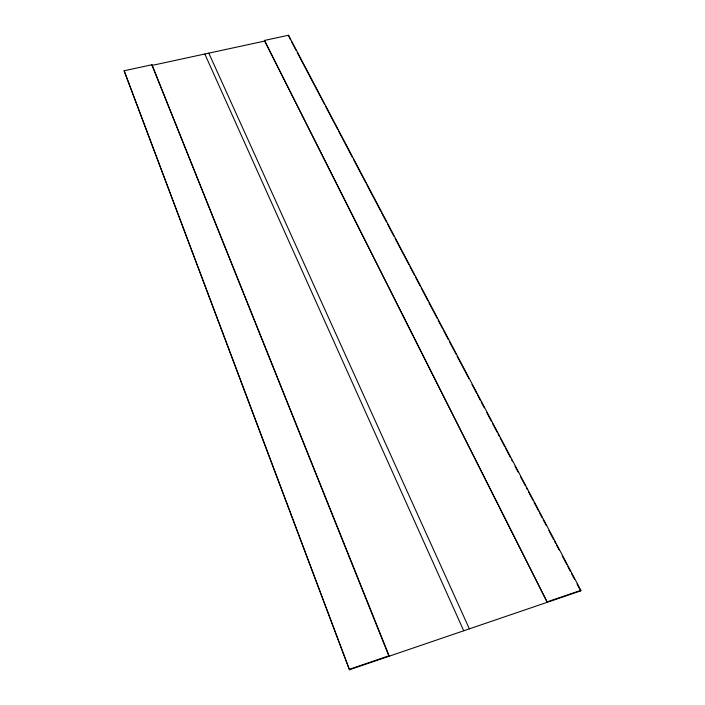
<?xml version="1.0" encoding="UTF-8"?>
<svg xmlns="http://www.w3.org/2000/svg" width="705" height="705" viewBox="0 0 705 705"><rect width="100%" height="100%" fill="white"/><g stroke="black" fill="none" stroke-linecap="round" stroke-linejoin="round"><path stroke-width="1.06" d="M264.437 40.449L547.247 602.29L264.437 40.449L288.495 35.25L580.876 590.358L580.656 590.896L349.46 669.75L124.124 70.764L151.901 64.763L389.089 655.756L389.019 656.258L151.901 64.763M349.495 669.257L389.089 655.756M547.441 601.762L580.876 590.358M151.989 65.424L264.463 41.11M290.548 39.806L288.495 35.25M291.579 41.754L296.188 50.522M297.21 52.47L324.379 104.067M325.402 106.014L337.704 129.385M338.735 131.333L352.57 157.62M353.593 159.568L365.895 182.939M366.926 184.886L380.762 211.174M381.784 213.121L386.402 221.881M387.424 223.829L394.086 236.483M395.108 238.431L408.953 264.719M409.975 266.666L414.593 275.435M415.615 277.382L420.224 286.142M421.255 288.089L427.917 300.744M428.94 302.692L437.144 318.272M438.166 320.22L442.784 328.979M443.806 330.927L448.415 339.695M449.446 341.643L456.109 354.298M457.131 356.245L468.922 378.638M471.998 384.481L476.606 393.24M477.637 395.188L480.193 400.061M481.224 402.009L484.3 407.851M486.864 412.716L491.473 421.475M492.495 423.423L497.113 432.191M498.135 434.139L499.158 436.087M500.189 438.034L504.798 446.794M505.829 448.741L510.438 457.501M511.46 459.449L512.491 461.396M515.047 466.269L518.122 472.112M520.687 476.977L525.304 485.736M526.327 487.684L527.349 489.631M528.38 491.579L532.989 500.347M534.02 502.295L538.629 511.054M539.651 513.002L542.215 517.867M543.238 519.814L546.313 525.657M548.878 530.53L553.495 539.29M554.518 541.237L555.54 543.185M556.571 545.132L559.127 549.997M562.202 555.84L566.82 564.608M567.842 566.556L570.407 571.42M571.429 573.368L574.504 579.21M577.069 584.075L580.656 590.896M208.821 53.139L469.371 628.851M204.811 54.012L463.723 630.772M349.46 669.75L124.124 70.764"/></g></svg>
